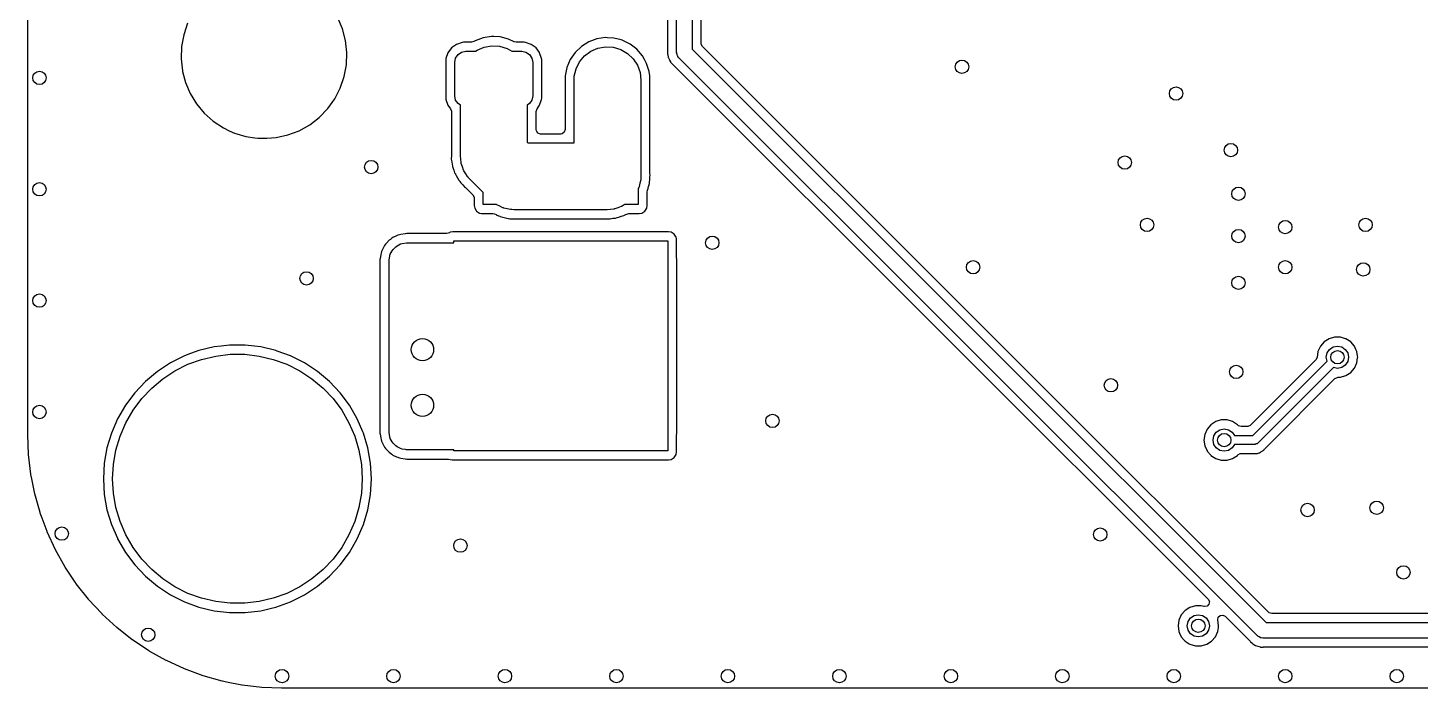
# Model space of a CAD drawing. Extents: x 100.3 to 185, y -144.7 to -85.3.
# Drawn here: x 100.3 to 131.52, y -144.7 to -129.88 of the extents above; entities that cross this region are included whole.
import ezdxf

# ---------------------------------------------------------------- set-up
doc = ezdxf.new("R2010")
doc.units = 0
doc.layers.add('BLACK', color=7, linetype='CONTINUOUS')

msp = doc.modelspace()

# ---------------------------------------------------------------- linework, layer by layer
at = {"layer": 'BLACK', "linetype": 'CONTINUOUS'}
for p, q in [((100.3, -130.568), (100.3, -119.11)), ((114.649, -128.022), (114.649, -130.376)), ((114.85, -130.425), (114.85, -127.897)), ((115.2, -127.825), (115.2, -130.353)), ((115.4, -130.228), (115.4, -127.874)), ((103.884, -129.773), (103.796, -130.03)), ((107.356, -129.9), (107.249, -129.65)), ((103.796, -130.03), (103.747, -130.297)), ((103.796, -130.03), (103.796, -130.03)), ((107.424, -130.162), (107.356, -129.9)), ((107.454, -130.432), (107.424, -130.162)), ((110.04, -130.202), (109.912, -130.247)), ((110.071, -130.2), (110.04, -130.202)), ((110.04, -130.202), (110.04, -130.202)), ((110.249, -130.2), (110.071, -130.2)), ((110.302, -130.185), (110.249, -130.2)), ((110.329, -130.167), (110.302, -130.185)), ((110.511, -130.1), (110.329, -130.167)), ((110.702, -130.071), (110.511, -130.1)), ((110.751, -130.073), (110.702, -130.071)), ((110.702, -130.071), (110.702, -130.071)), ((110.702, -130.071), (110.702, -130.071)), ((110.895, -130.081), (110.751, -130.073)), ((111.082, -130.129), (110.895, -130.081)), ((110.895, -130.081), (110.895, -130.081)), ((110.895, -130.081), (110.895, -130.081)), ((111.205, -130.189), (111.082, -130.129)), ((111.082, -130.129), (111.082, -130.129)), ((111.248, -130.2), (111.205, -130.189)), ((111.429, -130.2), (111.248, -130.2)), ((111.46, -130.202), (111.429, -130.2)), ((111.429, -130.2), (111.429, -130.2)), ((111.588, -130.247), (111.46, -130.202)), ((111.46, -130.202), (111.46, -130.202)), ((112.879, -130.192), (112.715, -130.294)), ((113.061, -130.125), (112.879, -130.192)), ((113.252, -130.096), (113.061, -130.125)), ((113.301, -130.098), (113.252, -130.096)), ((113.252, -130.096), (113.252, -130.096)), ((113.252, -130.096), (113.252, -130.096)), ((113.445, -130.106), (113.301, -130.098)), ((113.605, -130.147), (113.445, -130.106)), ((113.445, -130.106), (113.445, -130.106)), ((113.445, -130.106), (113.445, -130.106)), ((113.632, -130.154), (113.605, -130.147)), ((113.805, -130.239), (113.632, -130.154)), ((113.632, -130.154), (113.632, -130.154)), ((103.747, -130.297), (103.737, -130.568)), ((107.444, -130.703), (107.454, -130.432)), ((109.722, -130.437), (109.677, -130.565)), ((109.803, -130.328), (109.722, -130.437)), ((109.912, -130.247), (109.803, -130.328)), ((109.803, -130.328), (109.803, -130.328)), ((109.894, -130.554), (109.948, -130.473)), ((109.948, -130.473), (110.029, -130.419)), ((110.029, -130.419), (110.125, -130.4)), ((110.125, -130.4), (110.342, -130.4)), ((110.342, -130.4), (110.375, -130.375)), ((110.375, -130.375), (110.535, -130.307)), ((110.535, -130.307), (110.706, -130.276)), ((110.706, -130.276), (110.88, -130.286)), ((110.88, -130.286), (111.047, -130.336)), ((111.047, -130.336), (111.157, -130.4)), ((111.157, -130.4), (111.375, -130.4)), ((111.375, -130.4), (111.471, -130.419)), ((111.471, -130.419), (111.552, -130.473)), ((111.552, -130.473), (111.606, -130.554)), ((111.697, -130.328), (111.588, -130.247)), ((111.774, -130.432), (111.697, -130.328)), ((111.697, -130.328), (111.697, -130.328)), ((111.697, -130.328), (111.697, -130.328)), ((111.697, -130.328), (111.697, -130.328)), ((111.697, -130.328), (111.697, -130.328)), ((111.778, -130.437), (111.774, -130.432)), ((111.823, -130.565), (111.778, -130.437)), ((112.575, -130.428), (112.465, -130.586)), ((112.715, -130.294), (112.575, -130.428)), ((112.673, -130.638), (112.785, -130.504)), ((112.715, -130.294), (112.715, -130.294)), ((112.785, -130.504), (112.925, -130.4)), ((112.925, -130.4), (113.085, -130.332)), ((113.085, -130.332), (113.256, -130.301)), ((113.256, -130.301), (113.43, -130.311)), ((113.43, -130.311), (113.597, -130.361)), ((113.597, -130.361), (113.748, -130.448)), ((113.748, -130.448), (113.875, -130.568)), ((113.958, -130.358), (113.805, -130.239)), ((114.084, -130.504), (113.958, -130.358)), ((114.13, -130.586), (114.084, -130.504)), ((114.084, -130.504), (114.084, -130.504)), ((114.646, -130.4), (114.645, -130.409)), ((114.645, -130.409), (114.647, -130.428)), ((114.647, -130.396), (114.646, -130.4)), ((114.649, -130.376), (114.647, -130.396)), ((114.647, -130.428), (114.649, -130.445)), ((114.649, -130.445), (114.649, -130.451)), ((114.649, -130.451), (114.649, -130.456)), ((114.649, -130.456), (114.653, -130.478)), ((114.653, -130.478), (114.653, -130.48)), ((114.653, -130.48), (114.66, -130.534)), ((114.851, -130.43), (114.85, -130.425)), ((114.85, -130.436), (114.851, -130.43)), ((114.861, -130.471), (114.85, -130.436)), ((114.87, -130.506), (114.861, -130.471)), ((114.874, -130.51), (114.87, -130.506)), ((114.875, -130.516), (114.874, -130.51)), ((114.901, -130.549), (114.875, -130.516)), ((115.2, -130.353), (128.072, -143.225)), ((115.402, -130.244), (115.4, -130.228)), ((115.429, -130.298), (115.402, -130.244)), ((124.261, -139.13), (115.429, -130.298)), ((100.3, -138.952), (100.3, -130.568)), ((103.737, -130.568), (103.767, -130.838)), ((107.395, -130.97), (107.444, -130.703)), ((109.677, -130.565), (109.674, -130.596)), ((109.674, -130.596), (109.674, -131.454)), ((109.677, -130.565), (109.677, -130.565)), ((109.875, -130.65), (109.894, -130.554)), ((109.875, -131.4), (109.875, -130.65)), ((111.606, -130.554), (111.625, -130.65)), ((111.625, -130.65), (111.625, -131.4)), ((111.825, -130.588), (111.823, -130.565)), ((111.825, -130.596), (111.825, -130.588)), ((111.825, -131.454), (111.825, -130.596)), ((111.825, -130.596), (111.825, -130.596)), ((112.388, -130.764), (112.349, -130.953)), ((112.465, -130.586), (112.388, -130.764)), ((112.388, -130.764), (112.388, -130.764)), ((112.465, -130.586), (112.465, -130.586)), ((112.555, -130.963), (112.595, -130.793)), ((112.595, -130.793), (112.673, -130.638)), ((113.875, -130.568), (113.97, -130.713)), ((113.97, -130.713), (114.03, -130.877)), ((114.178, -130.673), (114.13, -130.586)), ((114.236, -130.858), (114.178, -130.673)), ((114.66, -130.534), (114.662, -130.541)), ((114.662, -130.541), (114.665, -130.549)), ((114.665, -130.549), (114.691, -130.596)), ((114.691, -130.596), (114.692, -130.598)), ((114.692, -130.598), (114.71, -130.636)), ((114.71, -130.636), (114.715, -130.646)), ((114.715, -130.646), (114.72, -130.653)), ((114.72, -130.653), (114.725, -130.659)), ((114.725, -130.659), (114.725, -130.659)), ((114.725, -130.659), (114.742, -130.674)), ((114.742, -130.674), (114.764, -130.695)), ((114.764, -130.695), (114.766, -130.697)), ((114.766, -130.697), (126.77, -142.701)), ((127.876, -143.524), (114.901, -130.549)), ((103.767, -130.838), (103.772, -130.858)), ((103.772, -130.858), (103.835, -131.1)), ((103.835, -131.1), (103.942, -131.35)), ((107.307, -131.227), (107.395, -130.97)), ((112.349, -130.953), (112.349, -130.953)), ((112.349, -130.953), (112.349, -132.16)), ((112.55, -131.05), (112.555, -130.963)), ((112.55, -132.46), (112.55, -131.05)), ((114.03, -130.877), (114.05, -131.05)), ((114.05, -131.05), (114.05, -133.2)), ((114.246, -130.953), (114.236, -130.858)), ((114.25, -131.002), (114.246, -130.953)), ((114.25, -133.137), (114.25, -131.002)), ((103.942, -131.35), (104.083, -131.582)), ((107.183, -131.469), (107.19, -131.454)), ((107.19, -131.454), (107.307, -131.227)), ((109.674, -131.454), (109.677, -131.485)), ((109.894, -131.496), (109.875, -131.4)), ((111.625, -131.4), (111.606, -131.496)), ((111.823, -131.485), (111.825, -131.454)), ((111.825, -131.454), (111.825, -131.454)), ((104.083, -131.582), (104.083, -131.582)), ((104.083, -131.582), (104.257, -131.791)), ((106.837, -131.885), (107.025, -131.69)), ((107.025, -131.69), (107.183, -131.469)), ((109.677, -131.485), (109.677, -131.485)), ((109.677, -131.485), (109.722, -131.613)), ((109.722, -131.613), (109.722, -131.613)), ((109.722, -131.613), (109.78, -131.691)), ((109.78, -131.691), (109.799, -131.749)), ((109.799, -131.749), (109.799, -131.75)), ((109.799, -131.75), (109.799, -132.737)), ((109.948, -131.577), (109.894, -131.496)), ((110, -131.611), (109.948, -131.577)), ((110, -132.75), (110, -131.611)), ((111.552, -131.577), (111.5, -131.611)), ((111.5, -131.611), (111.5, -132.439)), ((111.606, -131.496), (111.552, -131.577)), ((111.7, -131.75), (111.719, -131.692)), ((111.7, -132.16), (111.7, -131.75)), ((111.719, -131.692), (111.72, -131.692)), ((111.72, -131.692), (111.778, -131.613)), ((111.778, -131.613), (111.823, -131.485)), ((104.257, -131.791), (104.257, -131.791)), ((104.257, -131.791), (104.257, -131.791)), ((104.257, -131.791), (104.257, -131.791)), ((104.257, -131.791), (104.459, -131.972)), ((104.459, -131.972), (104.685, -132.122)), ((106.385, -132.184), (106.622, -132.051)), ((106.622, -132.051), (106.837, -131.885)), ((104.685, -132.122), (104.685, -132.122)), ((104.685, -132.122), (104.685, -132.122)), ((104.685, -132.122), (104.818, -132.184)), ((104.818, -132.184), (104.931, -132.237)), ((104.931, -132.237), (104.99, -132.255)), ((104.99, -132.255), (105.191, -132.315)), ((105.191, -132.315), (105.191, -132.315)), ((105.191, -132.315), (105.191, -132.315)), ((105.191, -132.315), (105.393, -132.345)), ((105.393, -132.345), (105.46, -132.355)), ((105.46, -132.355), (105.46, -132.355)), ((105.46, -132.355), (105.663, -132.355)), ((105.663, -132.355), (105.866, -132.34)), ((105.866, -132.34), (106.131, -132.281)), ((106.131, -132.281), (106.385, -132.184)), ((111.705, -132.191), (111.7, -132.16)), ((111.741, -132.241), (111.705, -132.191)), ((111.799, -132.26), (111.741, -132.241)), ((112.25, -132.26), (111.799, -132.26)), ((112.281, -132.255), (112.25, -132.26)), ((112.331, -132.219), (112.281, -132.255)), ((112.349, -132.16), (112.331, -132.219)), ((111.5, -132.439), (111.521, -132.46)), ((111.521, -132.46), (112.55, -132.46)), ((109.799, -132.739), (109.797, -132.823)), ((109.797, -132.823), (109.797, -132.823)), ((109.797, -132.823), (109.808, -132.88)), ((109.799, -132.737), (109.799, -132.739)), ((109.808, -132.88), (109.808, -132.884)), ((109.808, -132.884), (109.814, -132.942)), ((109.814, -132.942), (109.824, -132.974)), ((109.824, -132.974), (109.826, -132.98)), ((109.826, -132.98), (109.827, -132.986)), ((109.827, -132.986), (109.831, -133.013)), ((109.831, -133.013), (109.853, -133.067)), ((110.009, -132.826), (110, -132.75)), ((110.015, -132.902), (110.009, -132.826)), ((110.019, -132.912), (110.015, -132.902)), ((110.02, -132.923), (110.019, -132.912)), ((110.046, -132.995), (110.02, -132.923)), ((110.07, -133.067), (110.046, -132.995)), ((109.853, -133.067), (109.854, -133.071)), ((109.854, -133.071), (109.872, -133.127)), ((109.872, -133.127), (109.888, -133.156)), ((109.888, -133.156), (109.891, -133.161)), ((109.891, -133.161), (109.903, -133.192)), ((109.903, -133.192), (109.903, -133.192)), ((109.903, -133.192), (109.935, -133.241)), ((109.935, -133.241), (109.937, -133.245)), ((109.937, -133.245), (109.966, -133.296)), ((109.966, -133.296), (109.966, -133.296)), ((109.966, -133.296), (109.987, -133.321)), ((109.987, -133.321), (109.991, -133.326)), ((109.991, -133.326), (110.01, -133.354)), ((110.076, -133.076), (110.07, -133.067)), ((110.08, -133.087), (110.076, -133.076)), ((110.122, -133.15), (110.08, -133.087)), ((110.162, -133.215), (110.122, -133.15)), ((110.172, -133.227), (110.162, -133.215)), ((110.175, -133.232), (110.172, -133.227)), ((110.183, -133.24), (110.175, -133.232)), ((110.22, -133.28), (110.183, -133.24)), ((110.51, -133.571), (110.22, -133.28)), ((114.045, -133.287), (114.027, -133.361)), ((114.046, -133.272), (114.045, -133.287)), ((114.047, -133.265), (114.046, -133.272)), ((114.05, -133.2), (114.047, -133.254)), ((114.047, -133.254), (114.047, -133.265)), ((114.243, -133.335), (114.244, -133.329)), ((114.244, -133.329), (114.25, -133.297)), ((114.251, -133.143), (114.25, -133.137)), ((114.25, -133.238), (114.251, -133.234)), ((114.25, -133.297), (114.25, -133.238)), ((114.251, -133.146), (114.251, -133.143)), ((114.255, -133.176), (114.251, -133.146)), ((114.251, -133.232), (114.255, -133.176)), ((114.251, -133.234), (114.251, -133.232)), ((110.01, -133.354), (110.01, -133.354)), ((110.01, -133.354), (110.051, -133.395)), ((110.051, -133.395), (110.054, -133.398)), ((110.054, -133.398), (110.092, -133.442)), ((110.092, -133.442), (110.118, -133.463)), ((110.118, -133.463), (110.123, -133.467)), ((110.123, -133.467), (110.213, -133.557)), ((110.213, -133.557), (110.281, -133.625)), ((110.281, -133.625), (110.308, -133.679)), ((110.51, -133.845), (110.51, -133.571)), ((114.005, -133.457), (113.99, -133.486)), ((113.99, -133.486), (113.99, -133.845)), ((114.007, -133.446), (114.005, -133.457)), ((114.012, -133.436), (114.007, -133.446)), ((114.027, -133.361), (114.012, -133.436)), ((114.191, -133.557), (114.194, -133.53)), ((114.191, -133.865), (114.191, -133.557)), ((114.194, -133.53), (114.195, -133.528)), ((114.195, -133.528), (114.196, -133.522)), ((114.196, -133.522), (114.198, -133.517)), ((114.198, -133.517), (114.212, -133.486)), ((114.212, -133.486), (114.223, -133.429)), ((114.223, -133.429), (114.224, -133.425)), ((114.224, -133.425), (114.24, -133.369)), ((114.24, -133.369), (114.243, -133.335)), ((110.308, -133.679), (110.309, -133.695)), ((110.309, -133.695), (110.309, -133.865)), ((110.309, -133.865), (110.31, -133.865)), ((110.31, -133.865), (110.321, -133.923)), ((110.321, -133.923), (110.321, -133.923)), ((110.321, -133.923), (110.356, -133.975)), ((110.812, -133.845), (110.51, -133.845)), ((110.816, -133.848), (110.812, -133.845)), ((110.885, -133.881), (110.816, -133.848)), ((110.953, -133.915), (110.885, -133.881)), ((110.964, -133.917), (110.953, -133.915)), ((110.974, -133.922), (110.964, -133.917)), ((111.049, -133.937), (110.974, -133.922)), ((111.123, -133.955), (111.049, -133.937)), ((111.138, -133.956), (111.123, -133.955)), ((113.366, -133.951), (113.29, -133.96)), ((113.442, -133.945), (113.366, -133.951)), ((113.452, -133.941), (113.442, -133.945)), ((113.463, -133.94), (113.452, -133.941)), ((113.535, -133.914), (113.463, -133.94)), ((113.607, -133.89), (113.535, -133.914)), ((113.616, -133.884), (113.607, -133.89)), ((113.627, -133.88), (113.616, -133.884)), ((113.67, -133.852), (113.627, -133.88)), ((113.675, -133.85), (113.67, -133.852)), ((113.681, -133.845), (113.675, -133.85)), ((113.99, -133.845), (113.681, -133.845)), ((114.135, -133.99), (114.179, -133.923)), ((114.179, -133.923), (114.191, -133.865)), ((110.356, -133.975), (110.365, -133.99)), ((110.365, -133.99), (110.432, -134.034)), ((110.432, -134.034), (110.476, -134.043)), ((110.476, -134.043), (110.49, -134.045)), ((110.49, -134.045), (110.49, -134.045)), ((110.49, -134.045), (110.49, -134.046)), ((110.49, -134.046), (110.726, -134.046)), ((110.726, -134.046), (110.765, -134.054)), ((110.765, -134.054), (110.8, -134.068)), ((110.8, -134.068), (110.804, -134.07)), ((110.804, -134.07), (110.856, -134.097)), ((110.856, -134.097), (110.888, -134.106)), ((110.888, -134.106), (110.893, -134.108)), ((110.893, -134.108), (110.924, -134.122)), ((110.924, -134.122), (110.981, -134.133)), ((110.981, -134.133), (110.985, -134.134)), ((110.985, -134.134), (111.041, -134.15)), ((111.041, -134.15), (111.075, -134.153)), ((111.075, -134.153), (111.081, -134.154)), ((111.081, -134.154), (111.113, -134.16)), ((111.113, -134.16), (111.172, -134.16)), ((111.145, -133.957), (111.138, -133.956)), ((111.156, -133.957), (111.145, -133.957)), ((111.21, -133.96), (111.156, -133.957)), ((111.172, -134.16), (111.176, -134.161)), ((111.176, -134.161), (111.234, -134.165)), ((113.29, -133.96), (111.21, -133.96)), ((111.234, -134.165), (111.26, -134.162)), ((111.26, -134.162), (111.267, -134.161)), ((111.267, -134.161), (111.273, -134.16)), ((111.273, -134.16), (113.277, -134.16)), ((113.277, -134.16), (113.279, -134.161)), ((113.279, -134.161), (113.363, -134.163)), ((113.363, -134.163), (113.42, -134.152)), ((113.42, -134.152), (113.424, -134.152)), ((113.424, -134.152), (113.482, -134.146)), ((113.482, -134.146), (113.514, -134.136)), ((113.514, -134.136), (113.52, -134.134)), ((113.52, -134.134), (113.553, -134.129)), ((113.553, -134.129), (113.607, -134.107)), ((113.607, -134.107), (113.611, -134.106)), ((113.611, -134.106), (113.667, -134.088)), ((113.667, -134.088), (113.696, -134.072)), ((113.696, -134.072), (113.701, -134.069)), ((113.701, -134.069), (113.732, -134.057)), ((113.732, -134.057), (113.732, -134.057)), ((113.732, -134.057), (113.732, -134.057)), ((113.732, -134.057), (113.733, -134.057)), ((113.733, -134.057), (113.737, -134.055)), ((113.737, -134.056), (113.778, -134.046)), ((113.737, -134.055), (113.737, -134.056)), ((113.778, -134.046), (114.01, -134.046)), ((114.01, -134.046), (114.068, -134.034)), ((114.01, -134.046), (114.01, -134.046)), ((114.068, -134.034), (114.135, -133.99)), ((108.566, -134.545), (108.489, -134.584)), ((108.595, -134.533), (108.566, -134.545)), ((108.632, -134.521), (108.595, -134.533)), ((108.664, -134.514), (108.632, -134.521)), ((108.632, -134.521), (108.632, -134.521)), ((108.762, -134.498), (108.664, -134.514)), ((108.664, -134.514), (108.664, -134.514)), ((108.77, -134.497), (108.762, -134.498)), ((108.798, -134.495), (108.77, -134.497)), ((108.77, -134.497), (108.77, -134.497)), ((108.77, -134.497), (108.77, -134.497)), ((108.77, -134.497), (108.77, -134.497)), ((108.77, -134.497), (108.77, -134.497)), ((108.806, -134.494), (108.798, -134.495)), ((108.798, -134.495), (108.798, -134.495)), ((108.798, -134.495), (108.798, -134.495)), ((108.798, -134.495), (108.798, -134.495)), ((108.798, -134.495), (108.798, -134.495)), ((109.699, -134.494), (108.806, -134.494)), ((109.754, -134.478), (109.699, -134.494)), ((109.772, -134.466), (109.754, -134.478)), ((109.83, -134.455), (109.772, -134.466)), ((109.772, -134.466), (109.772, -134.466)), ((114.67, -134.454), (109.83, -134.454)), ((109.83, -134.454), (109.83, -134.454)), ((109.83, -134.454), (109.83, -134.455)), ((114.67, -134.455), (114.67, -134.454)), ((114.728, -134.466), (114.67, -134.455)), ((114.795, -134.51), (114.728, -134.466)), ((114.728, -134.466), (114.728, -134.466)), ((114.728, -134.466), (114.728, -134.466)), ((114.728, -134.466), (114.728, -134.466)), ((114.839, -134.577), (114.795, -134.51)), ((114.795, -134.51), (114.795, -134.51)), ((114.844, -134.602), (114.839, -134.577)), ((108.245, -134.866), (108.233, -134.895)), ((108.284, -134.789), (108.245, -134.866)), ((108.301, -134.762), (108.284, -134.789)), ((108.284, -134.789), (108.284, -134.789)), ((108.324, -134.73), (108.301, -134.762)), ((108.301, -134.762), (108.301, -134.762)), ((108.345, -134.706), (108.324, -134.73)), ((108.324, -134.73), (108.324, -134.73)), ((108.406, -134.645), (108.345, -134.706)), ((108.43, -134.624), (108.406, -134.645)), ((108.428, -134.959), (108.467, -134.882)), ((108.462, -134.601), (108.43, -134.624)), ((108.43, -134.624), (108.43, -134.624)), ((108.489, -134.584), (108.462, -134.601)), ((108.462, -134.601), (108.462, -134.601)), ((108.467, -134.882), (108.49, -134.851)), ((108.489, -134.584), (108.489, -134.584)), ((108.49, -134.851), (108.551, -134.79)), ((108.551, -134.79), (108.582, -134.767)), ((108.582, -134.767), (108.659, -134.728)), ((108.659, -134.728), (108.696, -134.717)), ((108.696, -134.717), (108.79, -134.702)), ((108.79, -134.702), (108.81, -134.7)), ((108.81, -134.7), (109.85, -134.7)), ((109.85, -134.7), (109.85, -134.655)), ((109.85, -134.655), (114.65, -134.655)), ((114.65, -134.655), (114.65, -139.375)), ((114.849, -134.628), (114.844, -134.602)), ((114.85, -134.635), (114.849, -134.628)), ((114.85, -134.848), (114.85, -134.635)), ((114.85, -135.044), (114.85, -134.848)), ((108.195, -135.098), (108.194, -135.106)), ((108.194, -135.106), (108.194, -138.944)), ((108.197, -135.07), (108.195, -135.098)), ((108.195, -135.098), (108.195, -135.098)), ((108.198, -135.062), (108.197, -135.07)), ((108.214, -134.964), (108.198, -135.062)), ((108.221, -134.932), (108.214, -134.964)), ((108.214, -134.964), (108.214, -134.964)), ((108.233, -134.895), (108.221, -134.932)), ((108.221, -134.932), (108.221, -134.932)), ((108.233, -134.895), (108.233, -134.895)), ((108.4, -135.11), (108.402, -135.09)), ((108.4, -138.94), (108.4, -135.11)), ((108.402, -135.09), (108.417, -134.996)), ((108.417, -134.996), (108.428, -134.959)), ((108.417, -134.996), (108.417, -134.996)), ((108.417, -134.996), (108.417, -134.996)), ((114.852, -135.06), (114.85, -135.044)), ((114.852, -135.062), (114.852, -135.06)), ((114.853, -135.07), (114.852, -135.062)), ((114.855, -135.098), (114.853, -135.07)), ((114.855, -135.106), (114.855, -135.098)), ((114.855, -138.944), (114.855, -135.106)), ((104.478, -137.04), (104.138, -137.121)), ((104.634, -137.022), (104.478, -137.04)), ((104.825, -136.999), (104.634, -137.022)), ((105.175, -136.999), (104.825, -136.999)), ((105.384, -137.024), (105.175, -136.999)), ((105.522, -137.04), (105.384, -137.024)), ((105.862, -137.121), (105.522, -137.04)), ((129.287, -137.024), (129.233, -137.142)), ((129.372, -136.926), (129.287, -137.024)), ((129.481, -136.856), (129.372, -136.926)), ((129.605, -136.82), (129.481, -136.856)), ((129.481, -136.856), (129.481, -136.856)), ((129.493, -137.093), (129.574, -137.039)), ((129.574, -137.039), (129.67, -137.02)), ((129.735, -136.82), (129.605, -136.82)), ((129.605, -136.82), (129.605, -136.82)), ((129.67, -137.02), (129.766, -137.039)), ((129.854, -136.855), (129.735, -136.82)), ((129.735, -136.82), (129.735, -136.82)), ((129.766, -137.039), (129.847, -137.093)), ((129.859, -136.856), (129.854, -136.855)), ((129.968, -136.926), (129.859, -136.856)), ((129.859, -136.856), (129.859, -136.856)), ((129.859, -136.856), (129.859, -136.856)), ((130.053, -137.024), (129.968, -136.926)), ((129.968, -136.926), (129.968, -136.926)), ((129.968, -136.926), (129.968, -136.926)), ((130.085, -137.094), (130.053, -137.024)), ((103.81, -137.24), (103.497, -137.397)), ((103.951, -137.189), (103.81, -137.24)), ((103.81, -137.24), (103.81, -137.24)), ((103.81, -137.24), (103.81, -137.24)), ((103.891, -137.429), (104.197, -137.318)), ((104.138, -137.121), (103.951, -137.189)), ((104.197, -137.318), (104.514, -137.243)), ((104.514, -137.243), (104.837, -137.205)), ((104.837, -137.205), (105.163, -137.205)), ((105.163, -137.205), (105.486, -137.243)), ((105.486, -137.243), (105.803, -137.318)), ((105.803, -137.318), (106.109, -137.429)), ((105.891, -137.131), (105.862, -137.121)), ((106.19, -137.24), (105.891, -137.131)), ((106.503, -137.397), (106.19, -137.24)), ((106.19, -137.24), (106.19, -137.24)), ((106.19, -137.24), (106.19, -137.24)), ((129.187, -137.329), (127.715, -138.801)), ((127.769, -139.03), (129.438, -137.361)), ((129.214, -137.273), (129.187, -137.328)), ((129.187, -137.328), (129.187, -137.329)), ((129.233, -137.142), (129.214, -137.273)), ((129.42, -137.27), (129.439, -137.174)), ((129.438, -137.361), (129.42, -137.27)), ((129.439, -137.174), (129.493, -137.093)), ((129.847, -137.093), (129.901, -137.174)), ((129.901, -137.366), (129.847, -137.447)), ((129.901, -137.174), (129.92, -137.27)), ((129.92, -137.27), (129.901, -137.366)), ((130.107, -137.142), (130.085, -137.094)), ((130.121, -137.241), (130.107, -137.142)), ((130.107, -137.398), (130.123, -137.286)), ((130.125, -137.27), (130.121, -137.241)), ((130.123, -137.286), (130.125, -137.27)), ((130.125, -137.27), (130.125, -137.27)), ((103.205, -137.589), (102.937, -137.814)), ((103.497, -137.397), (103.205, -137.589)), ((103.328, -137.754), (103.6, -137.575)), ((103.6, -137.575), (103.891, -137.429)), ((106.109, -137.429), (106.4, -137.575)), ((106.4, -137.575), (106.672, -137.754)), ((106.684, -137.516), (106.503, -137.397)), ((106.795, -137.589), (106.684, -137.516)), ((107.063, -137.814), (106.795, -137.589)), ((129.579, -137.502), (127.881, -139.201)), ((129.67, -137.52), (129.579, -137.502)), ((129.766, -137.501), (129.67, -137.52)), ((129.735, -137.72), (129.859, -137.684)), ((129.847, -137.447), (129.766, -137.501)), ((129.859, -137.684), (129.968, -137.614)), ((129.968, -137.614), (130.053, -137.516)), ((130.053, -137.516), (130.107, -137.398)), ((102.937, -137.814), (102.698, -138.068)), ((102.855, -138.2), (103.079, -137.963)), ((103.079, -137.963), (103.328, -137.754)), ((106.672, -137.754), (106.921, -137.963)), ((106.921, -137.963), (107.145, -138.2)), ((107.302, -138.068), (107.063, -137.814)), ((128.04, -139.325), (129.615, -137.749)), ((129.615, -137.749), (129.67, -137.722)), ((129.67, -137.722), (129.685, -137.72)), ((129.685, -137.72), (129.735, -137.72)), ((129.735, -137.72), (129.735, -137.72)), ((102.698, -138.068), (102.489, -138.348)), ((102.661, -138.461), (102.855, -138.2)), ((107.145, -138.2), (107.339, -138.461)), ((107.511, -138.348), (107.302, -138.068)), ((102.489, -138.348), (102.314, -138.651)), ((102.489, -138.348), (102.489, -138.348)), ((102.498, -138.743), (102.661, -138.461)), ((107.339, -138.461), (107.502, -138.743)), ((107.686, -138.651), (107.511, -138.348)), ((102.314, -138.651), (102.176, -138.972)), ((102.314, -138.651), (102.314, -138.651)), ((102.369, -139.042), (102.498, -138.743)), ((107.502, -138.743), (107.631, -139.042)), ((107.812, -138.944), (107.686, -138.651)), ((107.824, -138.972), (107.812, -138.944)), ((108.194, -138.944), (108.195, -138.952)), ((108.402, -138.96), (108.4, -138.94)), ((114.855, -138.952), (114.855, -138.944)), ((126.747, -138.884), (126.693, -139.002)), ((126.832, -138.786), (126.747, -138.884)), ((126.941, -138.716), (126.832, -138.786)), ((127.065, -138.679), (126.941, -138.716)), ((126.941, -138.716), (126.941, -138.716)), ((126.953, -138.953), (127.034, -138.899)), ((127.034, -138.899), (127.13, -138.88)), ((127.195, -138.679), (127.065, -138.679)), ((127.065, -138.679), (127.065, -138.679)), ((127.13, -138.88), (127.226, -138.899)), ((127.319, -138.716), (127.195, -138.679)), ((127.195, -138.679), (127.195, -138.679)), ((127.226, -138.899), (127.307, -138.953)), ((127.428, -138.786), (127.319, -138.716)), ((127.319, -138.716), (127.319, -138.716)), ((127.319, -138.716), (127.319, -138.716)), ((127.319, -138.716), (127.319, -138.716)), ((127.436, -138.795), (127.428, -138.786)), ((127.428, -138.786), (127.428, -138.786)), ((127.453, -138.811), (127.436, -138.795)), ((127.511, -138.829), (127.453, -138.811)), ((127.645, -138.829), (127.511, -138.829)), ((127.66, -138.828), (127.645, -138.829)), ((127.715, -138.801), (127.66, -138.828)), ((100.301, -138.953), (100.3, -138.952)), ((100.301, -138.96), (100.301, -138.953)), ((100.301, -139.007), (100.301, -138.96)), ((100.301, -138.96), (100.301, -138.96)), ((100.301, -139.009), (100.301, -139.007)), ((100.317, -139.453), (100.301, -139.009)), ((102.176, -138.972), (102.075, -139.307)), ((102.176, -138.972), (102.176, -138.972)), ((102.275, -139.354), (102.369, -139.042)), ((107.631, -139.042), (107.725, -139.354)), ((107.925, -139.307), (107.824, -138.972)), ((108.195, -138.952), (108.195, -138.952)), ((108.195, -138.952), (108.196, -138.972)), ((108.196, -138.972), (108.197, -138.98)), ((108.197, -138.98), (108.197, -138.983)), ((108.197, -138.983), (108.198, -138.988)), ((108.198, -138.988), (108.214, -139.086)), ((108.214, -139.086), (108.214, -139.086)), ((108.214, -139.086), (108.221, -139.118)), ((108.221, -139.118), (108.221, -139.118)), ((108.221, -139.118), (108.233, -139.155)), ((108.233, -139.155), (108.245, -139.184)), ((108.245, -139.184), (108.246, -139.186)), ((108.246, -139.186), (108.284, -139.261)), ((108.284, -139.261), (108.284, -139.261)), ((108.284, -139.261), (108.301, -139.288)), ((108.417, -139.054), (108.402, -138.96)), ((108.428, -139.091), (108.417, -139.054)), ((108.467, -139.168), (108.428, -139.091)), ((108.49, -139.199), (108.467, -139.168)), ((108.551, -139.26), (108.49, -139.199)), ((108.582, -139.283), (108.551, -139.26)), ((114.85, -139.006), (114.852, -138.99)), ((114.85, -139.395), (114.85, -139.006)), ((114.852, -138.988), (114.853, -138.98)), ((114.852, -138.99), (114.852, -138.988)), ((114.852, -138.988), (114.852, -138.988)), ((114.853, -138.98), (114.855, -138.952)), ((126.811, -141.68), (124.261, -139.13)), ((126.693, -139.002), (126.675, -139.13)), ((126.675, -139.13), (126.675, -139.13)), ((126.675, -139.13), (126.693, -139.258)), ((126.693, -139.258), (126.747, -139.375)), ((126.88, -139.13), (126.899, -139.034)), ((126.899, -139.226), (126.88, -139.13)), ((126.899, -139.034), (126.953, -138.953)), ((126.953, -139.307), (126.899, -139.226)), ((127.307, -138.953), (127.358, -139.03)), ((127.358, -139.23), (127.307, -139.307)), ((127.358, -139.03), (127.769, -139.03)), ((127.81, -139.23), (127.358, -139.23)), ((127.818, -139.228), (127.81, -139.23)), ((127.826, -139.229), (127.818, -139.228)), ((127.847, -139.218), (127.826, -139.229)), ((127.869, -139.211), (127.847, -139.218)), ((127.874, -139.204), (127.869, -139.211)), ((127.881, -139.201), (127.874, -139.204)), ((100.318, -139.456), (100.317, -139.453)), ((100.369, -139.897), (100.318, -139.456)), ((102.075, -139.307), (102.015, -139.651)), ((102.075, -139.307), (102.075, -139.307)), ((102.219, -139.675), (102.275, -139.354)), ((107.725, -139.354), (107.781, -139.675)), ((107.985, -139.651), (107.925, -139.307)), ((108.301, -139.288), (108.301, -139.288)), ((108.301, -139.288), (108.301, -139.288)), ((108.301, -139.288), (108.324, -139.32)), ((108.324, -139.32), (108.345, -139.344)), ((108.345, -139.344), (108.406, -139.405)), ((108.406, -139.405), (108.43, -139.426)), ((108.43, -139.426), (108.462, -139.449)), ((108.462, -139.449), (108.489, -139.466)), ((108.489, -139.466), (108.566, -139.505)), ((108.566, -139.505), (108.595, -139.517)), ((108.659, -139.322), (108.582, -139.283)), ((108.595, -139.517), (108.614, -139.523)), ((108.614, -139.523), (108.632, -139.529)), ((108.632, -139.529), (108.632, -139.529)), ((108.632, -139.529), (108.632, -139.529)), ((108.632, -139.529), (108.664, -139.536)), ((108.696, -139.333), (108.659, -139.322)), ((108.664, -139.536), (108.762, -139.552)), ((108.771, -139.345), (108.696, -139.333)), ((108.762, -139.552), (108.762, -139.552)), ((108.762, -139.552), (108.762, -139.552)), ((108.762, -139.552), (108.77, -139.553)), ((108.77, -139.553), (108.798, -139.555)), ((108.79, -139.348), (108.771, -139.345)), ((108.81, -139.35), (108.79, -139.348)), ((108.798, -139.555), (108.806, -139.555)), ((108.806, -139.555), (108.806, -139.555)), ((108.806, -139.555), (108.806, -139.555)), ((108.806, -139.555), (109.732, -139.555)), ((109.85, -139.35), (108.81, -139.35)), ((109.732, -139.555), (109.77, -139.563)), ((109.77, -139.563), (109.772, -139.564)), ((109.772, -139.564), (109.772, -139.564)), ((109.772, -139.564), (109.816, -139.573)), ((109.816, -139.573), (109.83, -139.575)), ((109.83, -139.575), (109.83, -139.575)), ((109.83, -139.575), (109.83, -139.576)), ((109.85, -139.375), (109.85, -139.35)), ((114.65, -139.375), (109.85, -139.375)), ((114.67, -139.576), (114.728, -139.564)), ((114.728, -139.564), (114.795, -139.52)), ((114.795, -139.52), (114.839, -139.453)), ((114.839, -139.453), (114.85, -139.395)), ((126.747, -139.375), (126.747, -139.376)), ((126.747, -139.376), (126.83, -139.472)), ((126.83, -139.472), (126.832, -139.474)), ((126.832, -139.474), (126.941, -139.544)), ((126.941, -139.544), (126.941, -139.544)), ((126.941, -139.544), (127.065, -139.581)), ((127.034, -139.361), (126.953, -139.307)), ((127.13, -139.38), (127.034, -139.361)), ((127.226, -139.361), (127.13, -139.38)), ((127.195, -139.581), (127.319, -139.544)), ((127.307, -139.307), (127.226, -139.361)), ((127.319, -139.544), (127.428, -139.474)), ((127.428, -139.474), (127.436, -139.465)), ((127.436, -139.465), (127.488, -139.433)), ((127.488, -139.433), (127.511, -139.43)), ((127.511, -139.43), (127.745, -139.43)), ((127.745, -139.43), (127.759, -139.433)), ((127.759, -139.433), (127.759, -139.432)), ((127.759, -139.432), (127.768, -139.433)), ((127.768, -139.433), (127.777, -139.432)), ((127.768, -139.433), (127.768, -139.433)), ((127.768, -139.433), (127.768, -139.433)), ((127.768, -139.433), (127.768, -139.433)), ((127.777, -139.432), (127.816, -139.431)), ((127.816, -139.431), (127.818, -139.43)), ((127.818, -139.43), (127.838, -139.43)), ((127.838, -139.43), (127.838, -139.43)), ((127.838, -139.43), (127.841, -139.43)), ((127.841, -139.43), (127.848, -139.429)), ((127.848, -139.429), (127.88, -139.428)), ((127.88, -139.428), (127.889, -139.424)), ((127.889, -139.424), (127.911, -139.417)), ((127.911, -139.417), (127.92, -139.415)), ((127.92, -139.415), (127.948, -139.398)), ((127.948, -139.398), (127.954, -139.395)), ((127.954, -139.395), (127.983, -139.382)), ((127.983, -139.382), (127.99, -139.375)), ((127.99, -139.375), (128.008, -139.361)), ((128.008, -139.361), (128.016, -139.356)), ((128.016, -139.356), (128.035, -139.33)), ((128.035, -139.33), (128.04, -139.325)), ((102.015, -139.651), (101.994, -140)), ((102.2, -140), (102.219, -139.675)), ((107.781, -139.675), (107.8, -140)), ((108.006, -140), (107.985, -139.651)), ((109.83, -139.576), (109.83, -139.576)), ((109.83, -139.576), (114.67, -139.576)), ((114.67, -139.576), (114.67, -139.576)), ((127.065, -139.581), (127.065, -139.581)), ((127.065, -139.581), (127.195, -139.581)), ((127.195, -139.581), (127.195, -139.581)), ((100.37, -139.9), (100.369, -139.897)), ((100.39, -140), (100.37, -139.9)), ((100.456, -140.335), (100.39, -140)), ((101.994, -140), (102.015, -140.349)), ((102.219, -140.325), (102.2, -140)), ((107.8, -140), (107.781, -140.325)), ((107.985, -140.349), (108.006, -140)), ((100.457, -140.339), (100.456, -140.335)), ((100.574, -140.756), (100.457, -140.339)), ((102.015, -140.349), (102.075, -140.693)), ((102.275, -140.646), (102.219, -140.325)), ((107.781, -140.325), (107.725, -140.646)), ((107.925, -140.693), (107.985, -140.349)), ((100.577, -140.766), (100.574, -140.756)), ((100.578, -140.769), (100.577, -140.766)), ((100.621, -140.885), (100.578, -140.769)), ((102.075, -140.693), (102.075, -140.693)), ((102.075, -140.693), (102.176, -141.028)), ((102.369, -140.958), (102.275, -140.646)), ((107.725, -140.646), (107.631, -140.958)), ((107.824, -141.028), (107.925, -140.693)), ((100.731, -141.185), (100.621, -140.885)), ((102.176, -141.028), (102.176, -141.028)), ((102.176, -141.028), (102.308, -141.335)), ((102.498, -141.257), (102.369, -140.958)), ((107.631, -140.958), (107.502, -141.257)), ((107.686, -141.349), (107.824, -141.028)), ((100.733, -141.189), (100.731, -141.185)), ((100.918, -141.591), (100.733, -141.189)), ((102.308, -141.335), (102.314, -141.349)), ((102.314, -141.349), (102.489, -141.652)), ((102.661, -141.539), (102.498, -141.257)), ((107.502, -141.257), (107.339, -141.539)), ((107.511, -141.652), (107.686, -141.349)), ((100.92, -141.595), (100.918, -141.591)), ((101.136, -141.982), (100.92, -141.595)), ((102.489, -141.652), (102.698, -141.932)), ((102.855, -141.8), (102.661, -141.539)), ((107.339, -141.539), (107.145, -141.8)), ((107.302, -141.932), (107.511, -141.652)), ((128.127, -142.996), (126.811, -141.68)), ((101.138, -141.985), (101.136, -141.982)), ((101.361, -142.319), (101.138, -141.985)), ((102.698, -141.932), (102.937, -142.186)), ((103.079, -142.037), (102.855, -141.8)), ((103.328, -142.246), (103.079, -142.037)), ((106.921, -142.037), (106.672, -142.246)), ((107.145, -141.8), (106.921, -142.037)), ((107.063, -142.186), (107.302, -141.932)), ((101.384, -142.353), (101.361, -142.319)), ((101.387, -142.357), (101.384, -142.353)), ((101.661, -142.705), (101.387, -142.357)), ((102.937, -142.186), (103.205, -142.411)), ((103.6, -142.425), (103.328, -142.246)), ((106.672, -142.246), (106.4, -142.425)), ((106.795, -142.411), (107.063, -142.186)), ((103.205, -142.411), (103.497, -142.603)), ((103.497, -142.603), (103.81, -142.76)), ((103.891, -142.571), (103.6, -142.425)), ((104.197, -142.682), (103.891, -142.571)), ((104.514, -142.757), (104.197, -142.682)), ((105.803, -142.682), (105.486, -142.757)), ((106.109, -142.571), (105.803, -142.682)), ((106.4, -142.425), (106.109, -142.571)), ((106.19, -142.76), (106.503, -142.603)), ((106.503, -142.603), (106.795, -142.411)), ((101.663, -142.708), (101.661, -142.705)), ((101.956, -143.024), (101.663, -142.708)), ((103.81, -142.76), (104.138, -142.879)), ((104.138, -142.879), (104.138, -142.879)), ((104.138, -142.879), (104.138, -142.879)), ((104.138, -142.879), (104.478, -142.96)), ((104.478, -142.96), (104.478, -142.96)), ((104.478, -142.96), (104.478, -142.96)), ((104.478, -142.96), (104.825, -143)), ((104.837, -142.795), (104.514, -142.757)), ((104.825, -143), (104.825, -143)), ((104.825, -143), (105.175, -143)), ((105.163, -142.795), (104.837, -142.795)), ((105.486, -142.757), (105.163, -142.795)), ((105.175, -143), (105.522, -142.96)), ((105.175, -143), (105.175, -143)), ((105.522, -142.96), (105.764, -142.902)), ((105.522, -142.96), (105.522, -142.96)), ((105.522, -142.96), (105.522, -142.96)), ((105.764, -142.902), (105.862, -142.879)), ((105.862, -142.879), (106.19, -142.76)), ((126.252, -142.956), (126.167, -143.054)), ((126.361, -142.886), (126.252, -142.956)), ((126.485, -142.85), (126.361, -142.886)), ((126.361, -142.886), (126.361, -142.886)), ((126.615, -142.85), (126.485, -142.85)), ((126.485, -142.85), (126.485, -142.85)), ((126.673, -142.866), (126.615, -142.85)), ((126.615, -142.85), (126.615, -142.85)), ((126.615, -142.85), (126.615, -142.85)), ((126.685, -142.869), (126.673, -142.866)), ((126.745, -142.86), (126.685, -142.869)), ((126.789, -142.816), (126.745, -142.86)), ((126.77, -142.701), (126.798, -142.756)), ((126.798, -142.756), (126.789, -142.816)), ((128.138, -143.006), (128.127, -142.996)), ((128.197, -143.024), (128.138, -143.006)), ((101.964, -143.033), (101.956, -143.024)), ((101.967, -143.036), (101.964, -143.033)), ((102.292, -143.337), (101.967, -143.036)), ((126.113, -143.172), (126.095, -143.3)), ((126.095, -143.3), (126.095, -143.3)), ((126.095, -143.3), (126.113, -143.428)), ((126.167, -143.054), (126.113, -143.172)), ((126.3, -143.3), (126.319, -143.204)), ((126.319, -143.396), (126.3, -143.3)), ((126.319, -143.204), (126.373, -143.123)), ((126.373, -143.123), (126.454, -143.069)), ((126.454, -143.069), (126.55, -143.05)), ((126.55, -143.05), (126.646, -143.069)), ((126.646, -143.069), (126.727, -143.123)), ((126.727, -143.123), (126.781, -143.204)), ((126.781, -143.204), (126.8, -143.3)), ((126.8, -143.3), (126.781, -143.396)), ((126.986, -143.169), (126.997, -143.109)), ((127.005, -143.3), (126.986, -143.169)), ((126.997, -143.109), (127.041, -143.067)), ((127, -143.338), (127.005, -143.3)), ((127.005, -143.3), (127.005, -143.3)), ((127.041, -143.067), (127.101, -143.058)), ((127.101, -143.058), (127.154, -143.085)), ((127.154, -143.085), (127.7, -143.631)), ((128.072, -143.225), (169.828, -143.225)), ((163.75, -143.024), (128.197, -143.024)), ((102.295, -143.339), (102.292, -143.337)), ((102.643, -143.613), (102.295, -143.339)), ((102.647, -143.616), (102.643, -143.613)), ((103.015, -143.862), (102.647, -143.616)), ((126.113, -143.428), (126.129, -143.463)), ((126.129, -143.463), (126.167, -143.546)), ((126.167, -143.546), (126.225, -143.613)), ((126.225, -143.613), (126.252, -143.644)), ((126.373, -143.477), (126.319, -143.396)), ((126.454, -143.531), (126.373, -143.477)), ((126.55, -143.55), (126.454, -143.531)), ((126.646, -143.531), (126.55, -143.55)), ((126.727, -143.477), (126.646, -143.531)), ((126.781, -143.396), (126.727, -143.477)), ((126.848, -143.644), (126.933, -143.546)), ((126.933, -143.546), (126.987, -143.428)), ((126.987, -143.428), (127, -143.338)), ((127.7, -143.631), (127.713, -143.647)), ((127.881, -143.527), (127.876, -143.524)), ((127.884, -143.531), (127.881, -143.527)), ((127.916, -143.548), (127.884, -143.531)), ((127.948, -143.567), (127.916, -143.548)), ((127.953, -143.567), (127.948, -143.567)), ((127.958, -143.57), (127.953, -143.567)), ((128, -143.575), (127.958, -143.57)), ((169.9, -143.575), (128, -143.575)), ((103.018, -143.864), (103.015, -143.862)), ((103.034, -143.873), (103.018, -143.864)), ((103.405, -144.08), (103.034, -143.873)), ((126.252, -143.644), (126.347, -143.705)), ((126.347, -143.705), (126.361, -143.714)), ((126.361, -143.714), (126.485, -143.75)), ((126.485, -143.75), (126.485, -143.75)), ((126.485, -143.75), (126.615, -143.75)), ((126.615, -143.75), (126.739, -143.714)), ((126.615, -143.75), (126.615, -143.75)), ((126.739, -143.714), (126.848, -143.644)), ((127.713, -143.647), (127.72, -143.658)), ((127.72, -143.658), (127.749, -143.68)), ((127.749, -143.68), (127.753, -143.684)), ((127.753, -143.684), (127.756, -143.688)), ((127.756, -143.688), (127.775, -143.701)), ((127.775, -143.701), (127.776, -143.702)), ((127.776, -143.702), (127.819, -143.735)), ((127.819, -143.735), (127.819, -143.735)), ((127.819, -143.735), (127.826, -143.739)), ((127.826, -143.739), (127.833, -143.742)), ((127.833, -143.742), (127.833, -143.742)), ((127.833, -143.742), (127.884, -143.757)), ((127.884, -143.757), (127.886, -143.758)), ((127.886, -143.758), (127.937, -143.775)), ((127.937, -143.775), (127.937, -143.775)), ((127.937, -143.775), (127.945, -143.777)), ((127.945, -143.777), (127.953, -143.778)), ((127.953, -143.778), (128.007, -143.776)), ((127.953, -143.778), (127.953, -143.778)), ((128.007, -143.776), (128.009, -143.775)), ((128.009, -143.775), (169.851, -143.775)), ((103.409, -144.082), (103.405, -144.08)), ((103.811, -144.267), (103.409, -144.082)), ((103.815, -144.269), (103.811, -144.267)), ((104.231, -144.422), (103.815, -144.269)), ((104.234, -144.423), (104.231, -144.422)), ((104.661, -144.543), (104.234, -144.423)), ((104.665, -144.544), (104.661, -144.543)), ((104.758, -144.562), (104.665, -144.544)), ((105.1, -144.63), (104.758, -144.562)), ((105.103, -144.631), (105.1, -144.63)), ((105.544, -144.682), (105.103, -144.631)), ((105.547, -144.683), (105.544, -144.682)), ((105.991, -144.699), (105.547, -144.683)), ((105.993, -144.699), (105.991, -144.699)), ((106.047, -144.699), (105.993, -144.699)), ((106.048, -144.7), (106.047, -144.699)), ((183.282, -144.7), (106.048, -144.7))]:
    msp.add_line(p, q, dxfattribs=at)
at = {"layer": 'BLACK'}
for centre, radius in [((121.25, -130.75), 0.15), ((100.56, -131), 0.15), ((126.05, -131.35), 0.15), ((127.28, -132.62), 0.15), ((108, -133), 0.15), ((124.9, -132.9), 0.15), ((100.56, -133.5), 0.15), ((127.45, -133.6), 0.15), ((125.4, -134.3), 0.15), ((128.5, -134.35), 0.15), ((130.3, -134.3), 0.15), ((115.65, -134.7), 0.15), ((127.45, -134.55), 0.15), ((121.5, -135.25), 0.15), ((128.5, -135.25), 0.15), ((130.25, -135.3), 0.15), ((106.55, -135.5), 0.15), ((127.45, -135.6), 0.15), ((100.56, -136), 0.15), ((109.15, -137.1), 0.25), ((129.67, -137.27), 0.15), ((127.4, -137.6), 0.15), ((124.59, -137.9), 0.15), ((109.15, -138.35), 0.25), ((100.56, -138.5), 0.15), ((117, -138.7), 0.15), ((127.13, -139.13), 0.15), ((130.55, -140.65), 0.15), ((129, -140.7), 0.15), ((101.06, -141.23), 0.15), ((124.35, -141.25), 0.15), ((110, -141.5), 0.15), ((131.15, -142.1), 0.15), ((126.55, -143.3), 0.15), ((103, -143.5), 0.15), ((106, -144.43), 0.15), ((108.5, -144.43), 0.15), ((111, -144.43), 0.15), ((113.5, -144.43), 0.15), ((116, -144.43), 0.15), ((118.5, -144.43), 0.15), ((121, -144.43), 0.15), ((123.5, -144.43), 0.15), ((126, -144.43), 0.15), ((128.5, -144.43), 0.15), ((131, -144.43), 0.15)]:
    msp.add_circle(centre, radius, dxfattribs=at)

doc.saveas('drawing.dxf')
